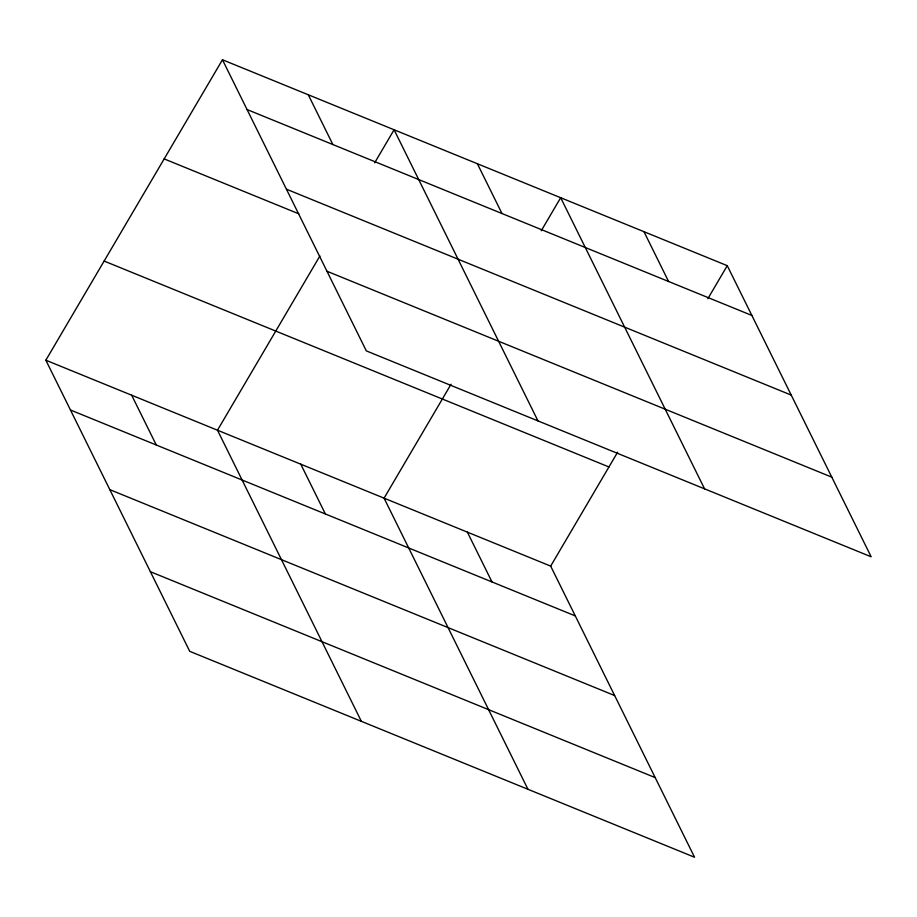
<?xml version="1.0" encoding="UTF-8"?>
<svg xmlns="http://www.w3.org/2000/svg" width="917" height="917" viewBox="0 0 917 917"><rect width="100%" height="100%" fill="white"/><g stroke="black" fill="none" stroke-linecap="round" stroke-linejoin="round"><path stroke-width="1.38" d="M45.85 360.209L550.67 566.11L694.547 857.235L189.739 651.334L45.85 360.209L222.453 59.765L727.261 265.666L871.15 556.791L366.33 350.89L222.453 59.765M319.895 255.992L217.489 430.211L361.367 721.347M374.663 162.813L394.092 129.767L537.97 420.892M451.038 384.246L384.074 498.16L527.963 789.296M541.248 230.763L560.677 197.717L704.565 488.841M550.67 566.11L617.622 452.196M707.844 298.713L727.261 265.666M247.063 109.547L751.871 315.459M286.425 189.189L791.233 395.101M164.177 158.905L298.839 213.833M326.979 271.249L831.788 477.149M104.125 261.058L608.945 466.971M70.46 410.002L575.268 615.903M109.822 489.644L614.631 695.544M150.377 571.692L655.185 777.605M643.975 231.692L668.585 281.485M477.379 163.742L501.989 213.535M308.272 94.76L332.882 144.554M467.372 532.135L491.982 581.928M300.776 464.185L325.386 513.978M131.67 395.216L156.28 445.009"/></g></svg>
